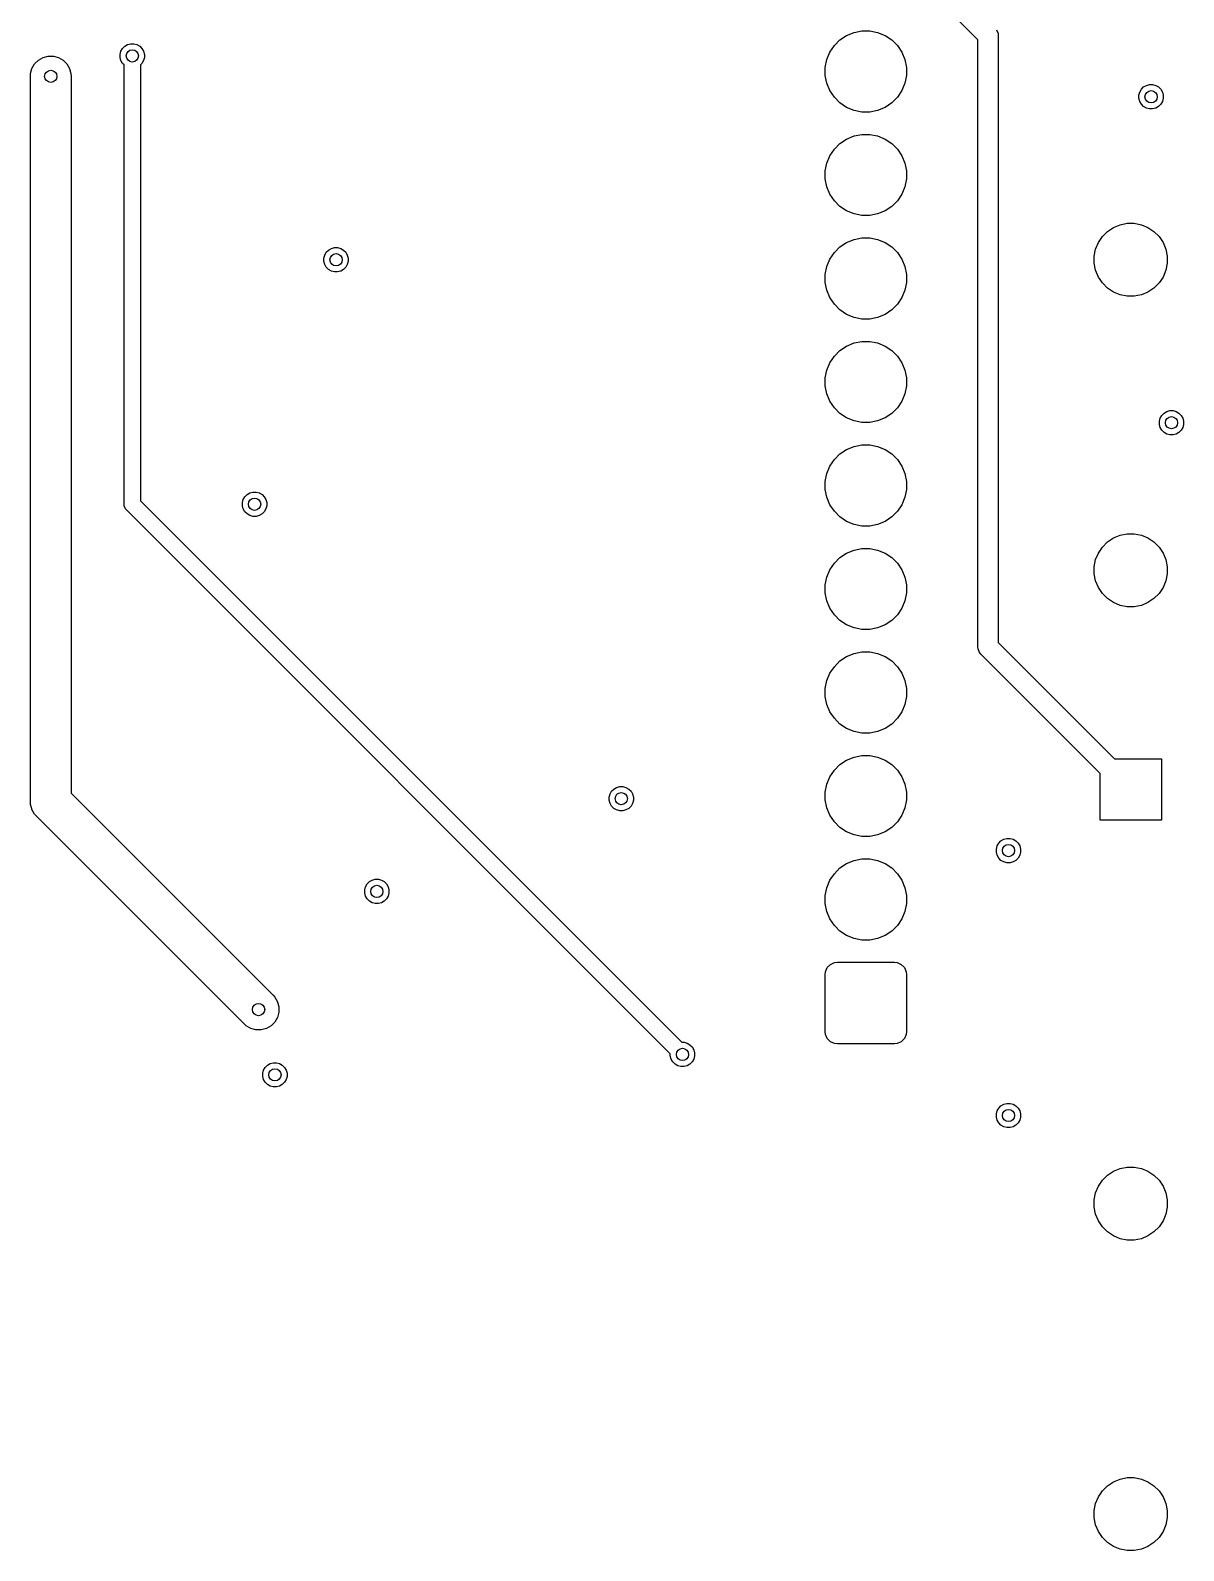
# Model space of a CAD drawing. Header units: inches. Extents: x 1.35 to 5.17, y -6.98 to -1.21.
# Drawn here: x 2.854 to 3.968, y -6.956 to -5.487 of the extents above; entities that cross this region are included whole.
import ezdxf

# ---------------------------------------------------------------- set-up
doc = ezdxf.new("R2010")
doc.units = ezdxf.units.IN
doc.header["$MEASUREMENT"] = 0
doc.layers.add('In1.Cu', color=91, linetype='CONTINUOUS', true_color=0x7fc87f)

msp = doc.modelspace()

# ---------------------------------------------------------------- linework, layer by layer
at = {"layer": 'In1.Cu', "linetype": 'CONTINUOUS'}
for p, q in [((3.7697, -5.4962), (3.7164, -5.4429)), ((3.6364, -5.4963), (3.6429, -5.4921)), ((3.6429, -5.4921), (3.65, -5.4891)), ((3.65, -5.4891), (3.6576, -5.4876)), ((3.6576, -5.4876), (3.6653, -5.4876)), ((3.6653, -5.4876), (3.6728, -5.4891)), ((3.6728, -5.4891), (3.68, -5.4921)), ((3.68, -5.4921), (3.6864, -5.4963)), ((3.7877, -5.4867), (3.7892, -5.4902)), ((3.7892, -5.4902), (3.7894, -5.4921)), ((3.7894, -5.4921), (3.7894, -6.0786)), ((2.9418, -5.5073), (2.9434, -5.5046)), ((2.9434, -5.5046), (2.9456, -5.5024)), ((2.9456, -5.5024), (2.9482, -5.5009)), ((2.9482, -5.5009), (2.9512, -5.5001)), ((2.9512, -5.5001), (2.9543, -5.5001)), ((2.9543, -5.5001), (2.9573, -5.5009)), ((2.9573, -5.5009), (2.9599, -5.5024)), ((2.9599, -5.5024), (2.9621, -5.5046)), ((2.9621, -5.5046), (2.9637, -5.5073)), ((3.6267, -5.5082), (3.631, -5.5018)), ((3.631, -5.5018), (3.6364, -5.4963)), ((3.6864, -5.4963), (3.6919, -5.5018)), ((3.6919, -5.5018), (3.6961, -5.5082)), ((3.7697, -6.0827), (3.7697, -5.4962)), ((2.8558, -5.524), (2.8584, -5.5195)), ((2.8584, -5.5195), (2.862, -5.5159)), ((2.862, -5.5159), (2.8665, -5.5133)), ((2.8665, -5.5133), (2.8714, -5.512)), ((2.8714, -5.512), (2.8766, -5.512)), ((2.8766, -5.512), (2.8815, -5.5133)), ((2.8815, -5.5133), (2.886, -5.5159)), ((2.886, -5.5159), (2.8896, -5.5195)), ((2.8896, -5.5195), (2.8922, -5.524)), ((2.941, -5.5103), (2.9418, -5.5073)), ((2.941, -5.5134), (2.941, -5.5103)), ((2.9418, -5.5163), (2.941, -5.5134)), ((2.9434, -5.519), (2.9418, -5.5163)), ((2.9449, -5.5205), (2.9434, -5.519)), ((2.9449, -5.9449), (2.9449, -5.5205)), ((2.9621, -5.519), (2.9606, -5.5205)), ((2.9606, -5.5205), (2.9606, -5.9416)), ((2.9637, -5.5163), (2.9621, -5.519)), ((2.9637, -5.5073), (2.9645, -5.5103)), ((2.9645, -5.5134), (2.9637, -5.5163)), ((2.9645, -5.5103), (2.9645, -5.5134)), ((3.6222, -5.5229), (3.6237, -5.5153)), ((3.6237, -5.5153), (3.6267, -5.5082)), ((3.6961, -5.5082), (3.6991, -5.5153)), ((3.6991, -5.5153), (3.7006, -5.5229)), ((2.8543, -5.5315), (2.8545, -5.5289)), ((2.8543, -6.2323), (2.8543, -5.5315)), ((2.8545, -5.5289), (2.8558, -5.524)), ((2.8922, -5.524), (2.8935, -5.5289)), ((2.8935, -5.5289), (2.8937, -5.5315)), ((2.8937, -5.5315), (2.8937, -6.2241)), ((3.6222, -5.5306), (3.6222, -5.5229)), ((3.6237, -5.5382), (3.6222, -5.5306)), ((3.7006, -5.5306), (3.6991, -5.5382)), ((3.7006, -5.5229), (3.7006, -5.5306)), ((3.6267, -5.5453), (3.6237, -5.5382)), ((3.631, -5.5517), (3.6267, -5.5453)), ((3.6961, -5.5453), (3.6919, -5.5517)), ((3.6991, -5.5382), (3.6961, -5.5453)), ((3.9253, -5.5496), (3.9261, -5.5467)), ((3.9253, -5.5527), (3.9253, -5.5496)), ((3.9261, -5.5467), (3.9276, -5.544)), ((3.9276, -5.544), (3.9298, -5.5418)), ((3.9298, -5.5418), (3.9325, -5.5403)), ((3.9325, -5.5403), (3.9355, -5.5395)), ((3.9355, -5.5395), (3.9385, -5.5395)), ((3.9385, -5.5395), (3.9415, -5.5403)), ((3.9415, -5.5403), (3.9442, -5.5418)), ((3.9442, -5.5418), (3.9464, -5.544)), ((3.9464, -5.544), (3.9479, -5.5467)), ((3.9479, -5.5467), (3.9487, -5.5496)), ((3.9487, -5.5496), (3.9487, -5.5527)), ((3.6364, -5.5572), (3.631, -5.5517)), ((3.6429, -5.5615), (3.6364, -5.5572)), ((3.65, -5.5644), (3.6429, -5.5615)), ((3.6576, -5.566), (3.65, -5.5644)), ((3.6653, -5.566), (3.6576, -5.566)), ((3.6728, -5.5644), (3.6653, -5.566)), ((3.68, -5.5615), (3.6728, -5.5644)), ((3.6864, -5.5572), (3.68, -5.5615)), ((3.6919, -5.5517), (3.6864, -5.5572)), ((3.9261, -5.5557), (3.9253, -5.5527)), ((3.9276, -5.5584), (3.9261, -5.5557)), ((3.9298, -5.5606), (3.9276, -5.5584)), ((3.9325, -5.5621), (3.9298, -5.5606)), ((3.9355, -5.5629), (3.9325, -5.5621)), ((3.9385, -5.5629), (3.9355, -5.5629)), ((3.9415, -5.5621), (3.9385, -5.5629)), ((3.9442, -5.5606), (3.9415, -5.5621)), ((3.9464, -5.5584), (3.9442, -5.5606)), ((3.9479, -5.5557), (3.9464, -5.5584)), ((3.9487, -5.5527), (3.9479, -5.5557)), ((3.6364, -5.5963), (3.6429, -5.5921)), ((3.6429, -5.5921), (3.65, -5.5891)), ((3.65, -5.5891), (3.6576, -5.5876)), ((3.6576, -5.5876), (3.6653, -5.5876)), ((3.6653, -5.5876), (3.6728, -5.5891)), ((3.6728, -5.5891), (3.68, -5.5921)), ((3.68, -5.5921), (3.6864, -5.5963)), ((3.6237, -5.6153), (3.6267, -5.6082)), ((3.6267, -5.6082), (3.631, -5.6018)), ((3.631, -5.6018), (3.6364, -5.5963)), ((3.6864, -5.5963), (3.6919, -5.6018)), ((3.6919, -5.6018), (3.6961, -5.6082)), ((3.6961, -5.6082), (3.6991, -5.6153)), ((3.6222, -5.6229), (3.6237, -5.6153)), ((3.6222, -5.6306), (3.6222, -5.6229)), ((3.6991, -5.6153), (3.7006, -5.6229)), ((3.7006, -5.6229), (3.7006, -5.6306)), ((3.6237, -5.6382), (3.6222, -5.6306)), ((3.6267, -5.6453), (3.6237, -5.6382)), ((3.6991, -5.6382), (3.6961, -5.6453)), ((3.7006, -5.6306), (3.6991, -5.6382)), ((3.631, -5.6517), (3.6267, -5.6453)), ((3.6364, -5.6572), (3.631, -5.6517)), ((3.6919, -5.6517), (3.6864, -5.6572)), ((3.6961, -5.6453), (3.6919, -5.6517)), ((3.6429, -5.6615), (3.6364, -5.6572)), ((3.65, -5.6644), (3.6429, -5.6615)), ((3.6576, -5.666), (3.65, -5.6644)), ((3.6653, -5.666), (3.6576, -5.666)), ((3.6728, -5.6644), (3.6653, -5.666)), ((3.68, -5.6615), (3.6728, -5.6644)), ((3.6864, -5.6572), (3.68, -5.6615)), ((3.8899, -5.6862), (3.8948, -5.6813)), ((3.8948, -5.6813), (3.9006, -5.6774)), ((3.9006, -5.6774), (3.907, -5.6748)), ((3.907, -5.6748), (3.9138, -5.6734)), ((3.9138, -5.6734), (3.9208, -5.6734)), ((3.9208, -5.6734), (3.9276, -5.6748)), ((3.9276, -5.6748), (3.934, -5.6774)), ((3.934, -5.6774), (3.9398, -5.6813)), ((3.9398, -5.6813), (3.9447, -5.6862)), ((3.1424, -5.6993), (3.1451, -5.6977)), ((3.1451, -5.6977), (3.1481, -5.697)), ((3.1481, -5.697), (3.1511, -5.697)), ((3.1511, -5.697), (3.1541, -5.6977)), ((3.1541, -5.6977), (3.1568, -5.6993)), ((3.631, -5.7018), (3.6364, -5.6963)), ((3.6364, -5.6963), (3.6429, -5.6921)), ((3.6429, -5.6921), (3.65, -5.6891)), ((3.65, -5.6891), (3.6576, -5.6876)), ((3.6576, -5.6876), (3.6653, -5.6876)), ((3.6653, -5.6876), (3.6728, -5.6891)), ((3.6728, -5.6891), (3.68, -5.6921)), ((3.68, -5.6921), (3.6864, -5.6963)), ((3.6864, -5.6963), (3.6919, -5.7018)), ((3.8834, -5.6984), (3.8861, -5.692)), ((3.8861, -5.692), (3.8899, -5.6862)), ((3.9447, -5.6862), (3.9486, -5.692)), ((3.9486, -5.692), (3.9512, -5.6984)), ((3.1379, -5.7071), (3.1387, -5.7041)), ((3.1379, -5.7102), (3.1379, -5.7071)), ((3.1387, -5.7132), (3.1379, -5.7102)), ((3.1387, -5.7041), (3.1402, -5.7015)), ((3.1402, -5.7015), (3.1424, -5.6993)), ((3.1568, -5.6993), (3.159, -5.7015)), ((3.159, -5.7015), (3.1605, -5.7041)), ((3.1605, -5.7041), (3.1613, -5.7071)), ((3.1613, -5.7102), (3.1605, -5.7132)), ((3.1613, -5.7071), (3.1613, -5.7102)), ((3.6237, -5.7153), (3.6267, -5.7082)), ((3.6267, -5.7082), (3.631, -5.7018)), ((3.6919, -5.7018), (3.6961, -5.7082)), ((3.6961, -5.7082), (3.6991, -5.7153)), ((3.8821, -5.7052), (3.8834, -5.6984)), ((3.8821, -5.7121), (3.8821, -5.7052)), ((3.8834, -5.7189), (3.8821, -5.7121)), ((3.9512, -5.6984), (3.9526, -5.7052)), ((3.9526, -5.7121), (3.9512, -5.7189)), ((3.9526, -5.7052), (3.9526, -5.7121)), ((3.1402, -5.7159), (3.1387, -5.7132)), ((3.1424, -5.718), (3.1402, -5.7159)), ((3.1451, -5.7196), (3.1424, -5.718)), ((3.1481, -5.7204), (3.1451, -5.7196)), ((3.1511, -5.7204), (3.1481, -5.7204)), ((3.1541, -5.7196), (3.1511, -5.7204)), ((3.1568, -5.718), (3.1541, -5.7196)), ((3.159, -5.7159), (3.1568, -5.718)), ((3.1605, -5.7132), (3.159, -5.7159)), ((3.6222, -5.7229), (3.6237, -5.7153)), ((3.6222, -5.7306), (3.6222, -5.7229)), ((3.6991, -5.7153), (3.7006, -5.7229)), ((3.7006, -5.7229), (3.7006, -5.7306)), ((3.8861, -5.7254), (3.8834, -5.7189)), ((3.8899, -5.7311), (3.8861, -5.7254)), ((3.9486, -5.7254), (3.9447, -5.7311)), ((3.9512, -5.7189), (3.9486, -5.7254)), ((3.6237, -5.7382), (3.6222, -5.7306)), ((3.6267, -5.7453), (3.6237, -5.7382)), ((3.6991, -5.7382), (3.6961, -5.7453)), ((3.7006, -5.7306), (3.6991, -5.7382)), ((3.8948, -5.7361), (3.8899, -5.7311)), ((3.9006, -5.7399), (3.8948, -5.7361)), ((3.907, -5.7426), (3.9006, -5.7399)), ((3.934, -5.7399), (3.9276, -5.7426)), ((3.9398, -5.7361), (3.934, -5.7399)), ((3.9447, -5.7311), (3.9398, -5.7361)), ((3.631, -5.7517), (3.6267, -5.7453)), ((3.6364, -5.7572), (3.631, -5.7517)), ((3.6919, -5.7517), (3.6864, -5.7572)), ((3.6961, -5.7453), (3.6919, -5.7517)), ((3.9138, -5.7439), (3.907, -5.7426)), ((3.9208, -5.7439), (3.9138, -5.7439)), ((3.9276, -5.7426), (3.9208, -5.7439)), ((3.6429, -5.7615), (3.6364, -5.7572)), ((3.65, -5.7644), (3.6429, -5.7615)), ((3.6576, -5.766), (3.65, -5.7644)), ((3.6653, -5.766), (3.6576, -5.766)), ((3.6728, -5.7644), (3.6653, -5.766)), ((3.68, -5.7615), (3.6728, -5.7644)), ((3.6864, -5.7572), (3.68, -5.7615)), ((3.631, -5.8018), (3.6364, -5.7963)), ((3.6364, -5.7963), (3.6429, -5.7921)), ((3.6429, -5.7921), (3.65, -5.7891)), ((3.65, -5.7891), (3.6576, -5.7876)), ((3.6576, -5.7876), (3.6653, -5.7876)), ((3.6653, -5.7876), (3.6728, -5.7891)), ((3.6728, -5.7891), (3.68, -5.7921)), ((3.68, -5.7921), (3.6864, -5.7963)), ((3.6864, -5.7963), (3.6919, -5.8018)), ((3.6222, -5.8229), (3.6237, -5.8153)), ((3.6237, -5.8153), (3.6267, -5.8082)), ((3.6267, -5.8082), (3.631, -5.8018)), ((3.6919, -5.8018), (3.6961, -5.8082)), ((3.6961, -5.8082), (3.6991, -5.8153)), ((3.6991, -5.8153), (3.7006, -5.8229)), ((3.6222, -5.8306), (3.6222, -5.8229)), ((3.7006, -5.8229), (3.7006, -5.8306)), ((3.6237, -5.8382), (3.6222, -5.8306)), ((3.6267, -5.8453), (3.6237, -5.8382)), ((3.6991, -5.8382), (3.6961, -5.8453)), ((3.7006, -5.8306), (3.6991, -5.8382)), ((3.631, -5.8517), (3.6267, -5.8453)), ((3.6364, -5.8572), (3.631, -5.8517)), ((3.6429, -5.8615), (3.6364, -5.8572)), ((3.6864, -5.8572), (3.68, -5.8615)), ((3.6919, -5.8517), (3.6864, -5.8572)), ((3.6961, -5.8453), (3.6919, -5.8517)), ((3.9458, -5.8616), (3.9473, -5.859)), ((3.9473, -5.859), (3.9495, -5.8568)), ((3.9495, -5.8568), (3.9522, -5.8552)), ((3.9522, -5.8552), (3.9552, -5.8544)), ((3.9552, -5.8544), (3.9582, -5.8544)), ((3.9582, -5.8544), (3.9612, -5.8552)), ((3.9612, -5.8552), (3.9639, -5.8568)), ((3.9639, -5.8568), (3.9661, -5.859)), ((3.9661, -5.859), (3.9676, -5.8616)), ((3.65, -5.8644), (3.6429, -5.8615)), ((3.6576, -5.866), (3.65, -5.8644)), ((3.6653, -5.866), (3.6576, -5.866)), ((3.6728, -5.8644), (3.6653, -5.866)), ((3.68, -5.8615), (3.6728, -5.8644)), ((3.945, -5.8646), (3.9458, -5.8616)), ((3.945, -5.8677), (3.945, -5.8646)), ((3.9458, -5.8707), (3.945, -5.8677)), ((3.9473, -5.8733), (3.9458, -5.8707)), ((3.9495, -5.8755), (3.9473, -5.8733)), ((3.9661, -5.8733), (3.9639, -5.8755)), ((3.9676, -5.8707), (3.9661, -5.8733)), ((3.9676, -5.8616), (3.9684, -5.8646)), ((3.9684, -5.8677), (3.9676, -5.8707)), ((3.9684, -5.8646), (3.9684, -5.8677)), ((3.6429, -5.8921), (3.65, -5.8891)), ((3.65, -5.8891), (3.6576, -5.8876)), ((3.6576, -5.8876), (3.6653, -5.8876)), ((3.6653, -5.8876), (3.6728, -5.8891)), ((3.6728, -5.8891), (3.68, -5.8921)), ((3.9522, -5.8771), (3.9495, -5.8755)), ((3.9552, -5.8779), (3.9522, -5.8771)), ((3.9582, -5.8779), (3.9552, -5.8779)), ((3.9612, -5.8771), (3.9582, -5.8779)), ((3.9639, -5.8755), (3.9612, -5.8771)), ((3.6267, -5.9082), (3.631, -5.9018)), ((3.631, -5.9018), (3.6364, -5.8963)), ((3.6364, -5.8963), (3.6429, -5.8921)), ((3.68, -5.8921), (3.6864, -5.8963)), ((3.6864, -5.8963), (3.6919, -5.9018)), ((3.6919, -5.9018), (3.6961, -5.9082)), ((3.6222, -5.9229), (3.6237, -5.9153)), ((3.6237, -5.9153), (3.6267, -5.9082)), ((3.6961, -5.9082), (3.6991, -5.9153)), ((3.6991, -5.9153), (3.7006, -5.9229)), ((3.0663, -5.934), (3.0693, -5.9332)), ((3.0693, -5.9332), (3.0724, -5.9332)), ((3.0724, -5.9332), (3.0754, -5.934)), ((3.6222, -5.9306), (3.6222, -5.9229)), ((3.6237, -5.9382), (3.6222, -5.9306)), ((3.7006, -5.9306), (3.6991, -5.9382)), ((3.7006, -5.9229), (3.7006, -5.9306)), ((2.945, -5.9464), (2.9449, -5.9449)), ((2.9462, -5.9493), (2.945, -5.9464)), ((2.9606, -5.9416), (3.4837, -6.4647)), ((3.0592, -5.9433), (3.06, -5.9404)), ((3.0592, -5.9464), (3.0592, -5.9433)), ((3.06, -5.9494), (3.0592, -5.9464)), ((3.06, -5.9404), (3.0615, -5.9377)), ((3.0615, -5.9377), (3.0637, -5.9355)), ((3.0637, -5.9355), (3.0663, -5.934)), ((3.0754, -5.934), (3.0781, -5.9355)), ((3.0781, -5.9355), (3.0802, -5.9377)), ((3.0802, -5.9377), (3.0818, -5.9404)), ((3.0818, -5.9404), (3.0826, -5.9433)), ((3.0826, -5.9464), (3.0818, -5.9494)), ((3.0826, -5.9433), (3.0826, -5.9464)), ((3.6267, -5.9453), (3.6237, -5.9382)), ((3.631, -5.9517), (3.6267, -5.9453)), ((3.6961, -5.9453), (3.6919, -5.9517)), ((3.6991, -5.9382), (3.6961, -5.9453)), ((2.9472, -5.9504), (2.9462, -5.9493)), ((3.4725, -6.4758), (2.9472, -5.9504)), ((3.0615, -5.9521), (3.06, -5.9494)), ((3.0637, -5.9543), (3.0615, -5.9521)), ((3.0663, -5.9558), (3.0637, -5.9543)), ((3.0693, -5.9566), (3.0663, -5.9558)), ((3.0724, -5.9566), (3.0693, -5.9566)), ((3.0754, -5.9558), (3.0724, -5.9566)), ((3.0781, -5.9543), (3.0754, -5.9558)), ((3.0802, -5.9521), (3.0781, -5.9543)), ((3.0818, -5.9494), (3.0802, -5.9521)), ((3.6364, -5.9572), (3.631, -5.9517)), ((3.6429, -5.9615), (3.6364, -5.9572)), ((3.65, -5.9644), (3.6429, -5.9615)), ((3.68, -5.9615), (3.6728, -5.9644)), ((3.6864, -5.9572), (3.68, -5.9615)), ((3.6919, -5.9517), (3.6864, -5.9572)), ((3.6576, -5.966), (3.65, -5.9644)), ((3.6653, -5.966), (3.6576, -5.966)), ((3.6728, -5.9644), (3.6653, -5.966)), ((3.9006, -5.9774), (3.907, -5.9748)), ((3.907, -5.9748), (3.9138, -5.9734)), ((3.9138, -5.9734), (3.9208, -5.9734)), ((3.9208, -5.9734), (3.9276, -5.9748)), ((3.9276, -5.9748), (3.934, -5.9774)), ((3.6429, -5.9921), (3.65, -5.9891)), ((3.65, -5.9891), (3.6576, -5.9876)), ((3.6576, -5.9876), (3.6653, -5.9876)), ((3.6653, -5.9876), (3.6728, -5.9891)), ((3.6728, -5.9891), (3.68, -5.9921)), ((3.8861, -5.992), (3.8899, -5.9862)), ((3.8899, -5.9862), (3.8948, -5.9813)), ((3.8948, -5.9813), (3.9006, -5.9774)), ((3.934, -5.9774), (3.9398, -5.9813)), ((3.9398, -5.9813), (3.9447, -5.9862)), ((3.9447, -5.9862), (3.9486, -5.992)), ((3.6267, -6.0082), (3.631, -6.0018)), ((3.631, -6.0018), (3.6364, -5.9963)), ((3.6364, -5.9963), (3.6429, -5.9921)), ((3.68, -5.9921), (3.6864, -5.9963)), ((3.6864, -5.9963), (3.6919, -6.0018)), ((3.6919, -6.0018), (3.6961, -6.0082)), ((3.8821, -6.0052), (3.8834, -5.9984)), ((3.8821, -6.0121), (3.8821, -6.0052)), ((3.8834, -5.9984), (3.8861, -5.992)), ((3.9486, -5.992), (3.9512, -5.9984)), ((3.9512, -5.9984), (3.9526, -6.0052)), ((3.9526, -6.0052), (3.9526, -6.0121)), ((3.6222, -6.0229), (3.6237, -6.0153)), ((3.6237, -6.0153), (3.6267, -6.0082)), ((3.6961, -6.0082), (3.6991, -6.0153)), ((3.6991, -6.0153), (3.7006, -6.0229)), ((3.8834, -6.0189), (3.8821, -6.0121)), ((3.8861, -6.0254), (3.8834, -6.0189)), ((3.9512, -6.0189), (3.9486, -6.0254)), ((3.9526, -6.0121), (3.9512, -6.0189)), ((3.6222, -6.0306), (3.6222, -6.0229)), ((3.6237, -6.0382), (3.6222, -6.0306)), ((3.7006, -6.0306), (3.6991, -6.0382)), ((3.7006, -6.0229), (3.7006, -6.0306)), ((3.8899, -6.0311), (3.8861, -6.0254)), ((3.8948, -6.0361), (3.8899, -6.0311)), ((3.9447, -6.0311), (3.9398, -6.0361)), ((3.9486, -6.0254), (3.9447, -6.0311)), ((3.6267, -6.0453), (3.6237, -6.0382)), ((3.631, -6.0517), (3.6267, -6.0453)), ((3.6961, -6.0453), (3.6919, -6.0517)), ((3.6991, -6.0382), (3.6961, -6.0453)), ((3.9006, -6.0399), (3.8948, -6.0361)), ((3.907, -6.0426), (3.9006, -6.0399)), ((3.9138, -6.0439), (3.907, -6.0426)), ((3.9208, -6.0439), (3.9138, -6.0439)), ((3.9276, -6.0426), (3.9208, -6.0439)), ((3.934, -6.0399), (3.9276, -6.0426)), ((3.9398, -6.0361), (3.934, -6.0399)), ((3.6364, -6.0572), (3.631, -6.0517)), ((3.6429, -6.0615), (3.6364, -6.0572)), ((3.65, -6.0644), (3.6429, -6.0615)), ((3.6576, -6.066), (3.65, -6.0644)), ((3.6728, -6.0644), (3.6653, -6.066)), ((3.68, -6.0615), (3.6728, -6.0644)), ((3.6864, -6.0572), (3.68, -6.0615)), ((3.6919, -6.0517), (3.6864, -6.0572)), ((3.6653, -6.066), (3.6576, -6.066)), ((3.7894, -6.0786), (3.9017, -6.1909)), ((3.6364, -6.0963), (3.6429, -6.0921)), ((3.6429, -6.0921), (3.65, -6.0891)), ((3.65, -6.0891), (3.6576, -6.0876)), ((3.6576, -6.0876), (3.6653, -6.0876)), ((3.6653, -6.0876), (3.6728, -6.0891)), ((3.6728, -6.0891), (3.68, -6.0921)), ((3.68, -6.0921), (3.6864, -6.0963)), ((3.7699, -6.0846), (3.7697, -6.0827)), ((3.7713, -6.0881), (3.7699, -6.0846)), ((3.7726, -6.0896), (3.7713, -6.0881)), ((3.7713, -6.0881), (3.7713, -6.0881)), ((3.8878, -6.2049), (3.7726, -6.0896)), ((3.6237, -6.1153), (3.6267, -6.1082)), ((3.6267, -6.1082), (3.631, -6.1018)), ((3.631, -6.1018), (3.6364, -6.0963)), ((3.6864, -6.0963), (3.6919, -6.1018)), ((3.6919, -6.1018), (3.6961, -6.1082)), ((3.6961, -6.1082), (3.6991, -6.1153)), ((3.6222, -6.1229), (3.6237, -6.1153)), ((3.6222, -6.1306), (3.6222, -6.1229)), ((3.6991, -6.1153), (3.7006, -6.1229)), ((3.7006, -6.1229), (3.7006, -6.1306)), ((3.6237, -6.1382), (3.6222, -6.1306)), ((3.6267, -6.1453), (3.6237, -6.1382)), ((3.6991, -6.1382), (3.6961, -6.1453)), ((3.7006, -6.1306), (3.6991, -6.1382)), ((3.631, -6.1517), (3.6267, -6.1453)), ((3.6364, -6.1572), (3.631, -6.1517)), ((3.6919, -6.1517), (3.6864, -6.1572)), ((3.6961, -6.1453), (3.6919, -6.1517)), ((3.6429, -6.1615), (3.6364, -6.1572)), ((3.65, -6.1644), (3.6429, -6.1615)), ((3.6576, -6.166), (3.65, -6.1644)), ((3.6653, -6.166), (3.6576, -6.166)), ((3.6728, -6.1644), (3.6653, -6.166)), ((3.68, -6.1615), (3.6728, -6.1644)), ((3.6864, -6.1572), (3.68, -6.1615)), ((3.631, -6.2018), (3.6364, -6.1963)), ((3.6364, -6.1963), (3.6429, -6.1921)), ((3.6429, -6.1921), (3.65, -6.1891)), ((3.65, -6.1891), (3.6576, -6.1876)), ((3.6576, -6.1876), (3.6653, -6.1876)), ((3.6653, -6.1876), (3.6728, -6.1891)), ((3.6728, -6.1891), (3.68, -6.1921)), ((3.68, -6.1921), (3.6864, -6.1963)), ((3.6864, -6.1963), (3.6919, -6.2018)), ((3.9017, -6.1909), (3.9469, -6.1909)), ((3.9469, -6.1909), (3.9469, -6.25)), ((3.6237, -6.2153), (3.6267, -6.2082)), ((3.6267, -6.2082), (3.631, -6.2018)), ((3.6919, -6.2018), (3.6961, -6.2082)), ((3.6961, -6.2082), (3.6991, -6.2153)), ((3.8878, -6.25), (3.8878, -6.2049)), ((2.8937, -6.2241), (3.0887, -6.4192)), ((3.4135, -6.2278), (3.4143, -6.2248)), ((3.4143, -6.2248), (3.4158, -6.2221)), ((3.4158, -6.2221), (3.418, -6.22)), ((3.418, -6.22), (3.4207, -6.2184)), ((3.4207, -6.2184), (3.4237, -6.2176)), ((3.4237, -6.2176), (3.4267, -6.2176)), ((3.4267, -6.2176), (3.4297, -6.2184)), ((3.4297, -6.2184), (3.4324, -6.22)), ((3.4324, -6.22), (3.4346, -6.2221)), ((3.4346, -6.2221), (3.4361, -6.2248)), ((3.4361, -6.2248), (3.4369, -6.2278)), ((3.6222, -6.2229), (3.6237, -6.2153)), ((3.6222, -6.2306), (3.6222, -6.2229)), ((3.6991, -6.2153), (3.7006, -6.2229)), ((3.7006, -6.2229), (3.7006, -6.2306)), ((2.8545, -6.2349), (2.8543, -6.2323)), ((2.8557, -6.2392), (2.8545, -6.2349)), ((2.8545, -6.2349), (2.8545, -6.2349)), ((2.8558, -6.2398), (2.8557, -6.2392)), ((2.8584, -6.2443), (2.8558, -6.2398)), ((3.4135, -6.2309), (3.4135, -6.2278)), ((3.4143, -6.2339), (3.4135, -6.2309)), ((3.4158, -6.2365), (3.4143, -6.2339)), ((3.418, -6.2387), (3.4158, -6.2365)), ((3.4207, -6.2402), (3.418, -6.2387)), ((3.4237, -6.241), (3.4207, -6.2402)), ((3.4267, -6.241), (3.4237, -6.241)), ((3.4297, -6.2402), (3.4267, -6.241)), ((3.4324, -6.2387), (3.4297, -6.2402)), ((3.4346, -6.2365), (3.4324, -6.2387)), ((3.4361, -6.2339), (3.4346, -6.2365)), ((3.4369, -6.2309), (3.4361, -6.2339)), ((3.4369, -6.2278), (3.4369, -6.2309)), ((3.6237, -6.2382), (3.6222, -6.2306)), ((3.6267, -6.2453), (3.6237, -6.2382)), ((3.6991, -6.2382), (3.6961, -6.2453)), ((3.7006, -6.2306), (3.6991, -6.2382)), ((2.8601, -6.2462), (2.8584, -6.2443)), ((2.8584, -6.2443), (2.8584, -6.2443)), ((3.0609, -6.447), (2.8601, -6.2462)), ((3.631, -6.2517), (3.6267, -6.2453)), ((3.6364, -6.2572), (3.631, -6.2517)), ((3.6919, -6.2517), (3.6864, -6.2572)), ((3.6961, -6.2453), (3.6919, -6.2517)), ((3.9469, -6.25), (3.8878, -6.25)), ((3.6429, -6.2615), (3.6364, -6.2572)), ((3.65, -6.2644), (3.6429, -6.2615)), ((3.6576, -6.266), (3.65, -6.2644)), ((3.6653, -6.266), (3.6576, -6.266)), ((3.6728, -6.2644), (3.6653, -6.266)), ((3.68, -6.2615), (3.6728, -6.2644)), ((3.6864, -6.2572), (3.68, -6.2615)), ((3.7898, -6.2723), (3.792, -6.2702)), ((3.792, -6.2702), (3.7947, -6.2686)), ((3.7947, -6.2686), (3.7977, -6.2678)), ((3.7977, -6.2678), (3.8008, -6.2678)), ((3.8008, -6.2678), (3.8037, -6.2686)), ((3.8037, -6.2686), (3.8064, -6.2702)), ((3.8064, -6.2702), (3.8086, -6.2723)), ((3.7875, -6.278), (3.7883, -6.275)), ((3.7875, -6.2811), (3.7875, -6.278)), ((3.7883, -6.284), (3.7875, -6.2811)), ((3.7883, -6.275), (3.7898, -6.2723)), ((3.7898, -6.2867), (3.7883, -6.284)), ((3.8086, -6.2723), (3.8101, -6.275)), ((3.8101, -6.284), (3.8086, -6.2867)), ((3.8101, -6.275), (3.8109, -6.278)), ((3.8109, -6.2811), (3.8101, -6.284)), ((3.8109, -6.278), (3.8109, -6.2811)), ((3.631, -6.3018), (3.6364, -6.2963)), ((3.6364, -6.2963), (3.6429, -6.2921)), ((3.6429, -6.2921), (3.65, -6.2891)), ((3.65, -6.2891), (3.6576, -6.2876)), ((3.6576, -6.2876), (3.6653, -6.2876)), ((3.6653, -6.2876), (3.6728, -6.2891)), ((3.6728, -6.2891), (3.68, -6.2921)), ((3.68, -6.2921), (3.6864, -6.2963)), ((3.6864, -6.2963), (3.6919, -6.3018)), ((3.792, -6.2889), (3.7898, -6.2867)), ((3.7947, -6.2904), (3.792, -6.2889)), ((3.7977, -6.2912), (3.7947, -6.2904)), ((3.8008, -6.2912), (3.7977, -6.2912)), ((3.8037, -6.2904), (3.8008, -6.2912)), ((3.8064, -6.2889), (3.8037, -6.2904)), ((3.8086, -6.2867), (3.8064, -6.2889)), ((3.1773, -6.3174), (3.1781, -6.3144)), ((3.1781, -6.3144), (3.1796, -6.3117)), ((3.1796, -6.3117), (3.1818, -6.3095)), ((3.1818, -6.3095), (3.1845, -6.308)), ((3.1845, -6.308), (3.1874, -6.3072)), ((3.1874, -6.3072), (3.1905, -6.3072)), ((3.1905, -6.3072), (3.1935, -6.308)), ((3.1935, -6.308), (3.1962, -6.3095)), ((3.1962, -6.3095), (3.1983, -6.3117)), ((3.1983, -6.3117), (3.1999, -6.3144)), ((3.1999, -6.3144), (3.2007, -6.3174)), ((3.6237, -6.3153), (3.6267, -6.3082)), ((3.6267, -6.3082), (3.631, -6.3018)), ((3.6919, -6.3018), (3.6961, -6.3082)), ((3.6961, -6.3082), (3.6991, -6.3153)), ((3.1773, -6.3204), (3.1773, -6.3174)), ((3.1781, -6.3234), (3.1773, -6.3204)), ((3.1796, -6.3261), (3.1781, -6.3234)), ((3.1818, -6.3283), (3.1796, -6.3261)), ((3.1845, -6.3298), (3.1818, -6.3283)), ((3.1962, -6.3283), (3.1935, -6.3298)), ((3.1983, -6.3261), (3.1962, -6.3283)), ((3.1999, -6.3234), (3.1983, -6.3261)), ((3.2007, -6.3204), (3.1999, -6.3234)), ((3.2007, -6.3174), (3.2007, -6.3204)), ((3.6222, -6.3229), (3.6237, -6.3153)), ((3.6222, -6.3306), (3.6222, -6.3229)), ((3.6991, -6.3153), (3.7006, -6.3229)), ((3.7006, -6.3229), (3.7006, -6.3306)), ((3.1874, -6.3306), (3.1845, -6.3298)), ((3.1905, -6.3306), (3.1874, -6.3306)), ((3.1935, -6.3298), (3.1905, -6.3306)), ((3.6237, -6.3382), (3.6222, -6.3306)), ((3.6267, -6.3453), (3.6237, -6.3382)), ((3.6991, -6.3382), (3.6961, -6.3453)), ((3.7006, -6.3306), (3.6991, -6.3382)), ((3.631, -6.3517), (3.6267, -6.3453)), ((3.6364, -6.3572), (3.631, -6.3517)), ((3.6429, -6.3615), (3.6364, -6.3572)), ((3.6864, -6.3572), (3.68, -6.3615)), ((3.6919, -6.3517), (3.6864, -6.3572)), ((3.6961, -6.3453), (3.6919, -6.3517)), ((3.65, -6.3644), (3.6429, -6.3615)), ((3.6576, -6.366), (3.65, -6.3644)), ((3.6653, -6.366), (3.6576, -6.366)), ((3.6728, -6.3644), (3.6653, -6.366)), ((3.68, -6.3615), (3.6728, -6.3644)), ((3.6272, -6.3895), (3.6312, -6.3877)), ((3.6312, -6.3877), (3.6339, -6.3874)), ((3.6339, -6.3874), (3.689, -6.3874)), ((3.689, -6.3874), (3.6917, -6.3877)), ((3.6917, -6.3877), (3.6957, -6.3895)), ((3.622, -6.3992), (3.6224, -6.3965)), ((3.622, -6.4543), (3.622, -6.3992)), ((3.6224, -6.3965), (3.6241, -6.3925)), ((3.6241, -6.3925), (3.6272, -6.3895)), ((3.6957, -6.3895), (3.6987, -6.3925)), ((3.6987, -6.3925), (3.7005, -6.3965)), ((3.7005, -6.3965), (3.7008, -6.3992)), ((3.7008, -6.3992), (3.7008, -6.4543)), ((3.0887, -6.4192), (3.0904, -6.4211)), ((3.0904, -6.4211), (3.093, -6.4255)), ((3.093, -6.4255), (3.0943, -6.4305)), ((3.0943, -6.4305), (3.0943, -6.4356)), ((3.0628, -6.4487), (3.0609, -6.447)), ((3.0904, -6.4451), (3.0868, -6.4487)), ((3.093, -6.4406), (3.0904, -6.4451)), ((3.0943, -6.4356), (3.093, -6.4406)), ((3.0673, -6.4513), (3.0628, -6.4487)), ((3.0722, -6.4526), (3.0673, -6.4513)), ((3.0774, -6.4526), (3.0722, -6.4526)), ((3.0823, -6.4513), (3.0774, -6.4526)), ((3.0868, -6.4487), (3.0823, -6.4513)), ((3.6224, -6.457), (3.622, -6.4543)), ((3.6241, -6.461), (3.6224, -6.457)), ((3.6272, -6.4641), (3.6241, -6.461)), ((3.6987, -6.461), (3.6957, -6.4641)), ((3.7005, -6.457), (3.6987, -6.461)), ((3.7008, -6.4543), (3.7005, -6.457)), ((3.4725, -6.4779), (3.4725, -6.4758)), ((3.4837, -6.4647), (3.4858, -6.4647)), ((3.4858, -6.4647), (3.4888, -6.4655)), ((3.4888, -6.4655), (3.4914, -6.467)), ((3.4914, -6.467), (3.4936, -6.4692)), ((3.4936, -6.4692), (3.4952, -6.4719)), ((3.4952, -6.4719), (3.496, -6.4748)), ((3.496, -6.4748), (3.496, -6.4779)), ((3.6312, -6.4658), (3.6272, -6.4641)), ((3.6339, -6.4661), (3.6312, -6.4658)), ((3.689, -6.4661), (3.6339, -6.4661)), ((3.6917, -6.4658), (3.689, -6.4661)), ((3.6957, -6.4641), (3.6917, -6.4658)), ((3.0796, -6.4915), (3.0812, -6.4889)), ((3.0812, -6.4889), (3.0834, -6.4867)), ((3.0834, -6.4867), (3.086, -6.4852)), ((3.086, -6.4852), (3.089, -6.4844)), ((3.089, -6.4844), (3.0921, -6.4844)), ((3.0921, -6.4844), (3.0951, -6.4852)), ((3.0951, -6.4852), (3.0977, -6.4867)), ((3.0977, -6.4867), (3.0999, -6.4889)), ((3.0999, -6.4889), (3.1015, -6.4915)), ((3.4733, -6.4809), (3.4725, -6.4779)), ((3.4749, -6.4836), (3.4733, -6.4809)), ((3.4771, -6.4857), (3.4749, -6.4836)), ((3.4797, -6.4873), (3.4771, -6.4857)), ((3.4827, -6.4881), (3.4797, -6.4873)), ((3.4858, -6.4881), (3.4827, -6.4881)), ((3.4888, -6.4873), (3.4858, -6.4881)), ((3.4914, -6.4857), (3.4888, -6.4873)), ((3.4936, -6.4836), (3.4914, -6.4857)), ((3.4952, -6.4809), (3.4936, -6.4836)), ((3.496, -6.4779), (3.4952, -6.4809)), ((3.0788, -6.4945), (3.0796, -6.4915)), ((3.0788, -6.4976), (3.0788, -6.4945)), ((3.0796, -6.5006), (3.0788, -6.4976)), ((3.0812, -6.5033), (3.0796, -6.5006)), ((3.0834, -6.5054), (3.0812, -6.5033)), ((3.086, -6.507), (3.0834, -6.5054)), ((3.0977, -6.5054), (3.0951, -6.507)), ((3.0999, -6.5033), (3.0977, -6.5054)), ((3.1015, -6.5006), (3.0999, -6.5033)), ((3.1015, -6.4915), (3.1023, -6.4945)), ((3.1023, -6.4976), (3.1015, -6.5006)), ((3.1023, -6.4945), (3.1023, -6.4976)), ((3.089, -6.5078), (3.086, -6.507)), ((3.0921, -6.5078), (3.089, -6.5078)), ((3.0951, -6.507), (3.0921, -6.5078)), ((3.7875, -6.5339), (3.7883, -6.5309)), ((3.7875, -6.537), (3.7875, -6.5339)), ((3.7883, -6.5309), (3.7898, -6.5282)), ((3.7898, -6.5282), (3.792, -6.5261)), ((3.792, -6.5261), (3.7947, -6.5245)), ((3.7947, -6.5245), (3.7977, -6.5237)), ((3.7977, -6.5237), (3.8008, -6.5237)), ((3.8008, -6.5237), (3.8037, -6.5245)), ((3.8037, -6.5245), (3.8064, -6.5261)), ((3.8064, -6.5261), (3.8086, -6.5282)), ((3.8086, -6.5282), (3.8101, -6.5309)), ((3.8101, -6.5309), (3.8109, -6.5339)), ((3.8109, -6.5339), (3.8109, -6.537)), ((3.7883, -6.54), (3.7875, -6.537)), ((3.7898, -6.5426), (3.7883, -6.54)), ((3.792, -6.5448), (3.7898, -6.5426)), ((3.7947, -6.5463), (3.792, -6.5448)), ((3.7977, -6.5471), (3.7947, -6.5463)), ((3.8008, -6.5471), (3.7977, -6.5471)), ((3.8037, -6.5463), (3.8008, -6.5471)), ((3.8064, -6.5448), (3.8037, -6.5463)), ((3.8086, -6.5426), (3.8064, -6.5448)), ((3.8101, -6.54), (3.8086, -6.5426)), ((3.8109, -6.537), (3.8101, -6.54)), ((3.8899, -6.598), (3.8948, -6.5931)), ((3.8948, -6.5931), (3.9006, -6.5892)), ((3.9006, -6.5892), (3.907, -6.5866)), ((3.907, -6.5866), (3.9138, -6.5852)), ((3.9138, -6.5852), (3.9208, -6.5852)), ((3.9208, -6.5852), (3.9276, -6.5866)), ((3.9276, -6.5866), (3.934, -6.5892)), ((3.934, -6.5892), (3.9398, -6.5931)), ((3.9398, -6.5931), (3.9447, -6.598)), ((3.8834, -6.6102), (3.8861, -6.6038)), ((3.8861, -6.6038), (3.8899, -6.598)), ((3.9447, -6.598), (3.9486, -6.6038)), ((3.9486, -6.6038), (3.9512, -6.6102)), ((3.8821, -6.617), (3.8834, -6.6102)), ((3.8821, -6.6239), (3.8821, -6.617)), ((3.9512, -6.6102), (3.9526, -6.617)), ((3.9526, -6.617), (3.9526, -6.6239)), ((3.8834, -6.6308), (3.8821, -6.6239)), ((3.8861, -6.6372), (3.8834, -6.6308)), ((3.8899, -6.643), (3.8861, -6.6372)), ((3.9486, -6.6372), (3.9447, -6.643)), ((3.9512, -6.6308), (3.9486, -6.6372)), ((3.9526, -6.6239), (3.9512, -6.6308)), ((3.8948, -6.6479), (3.8899, -6.643)), ((3.9006, -6.6517), (3.8948, -6.6479)), ((3.907, -6.6544), (3.9006, -6.6517)), ((3.934, -6.6517), (3.9276, -6.6544)), ((3.9398, -6.6479), (3.934, -6.6517)), ((3.9447, -6.643), (3.9398, -6.6479)), ((3.9138, -6.6557), (3.907, -6.6544)), ((3.9208, -6.6557), (3.9138, -6.6557)), ((3.9276, -6.6544), (3.9208, -6.6557)), ((3.9006, -6.8892), (3.907, -6.8866)), ((3.907, -6.8866), (3.9138, -6.8852)), ((3.9138, -6.8852), (3.9208, -6.8852)), ((3.9208, -6.8852), (3.9276, -6.8866)), ((3.9276, -6.8866), (3.934, -6.8892)), ((3.8861, -6.9038), (3.8899, -6.898)), ((3.8899, -6.898), (3.8948, -6.8931)), ((3.8948, -6.8931), (3.9006, -6.8892)), ((3.934, -6.8892), (3.9398, -6.8931)), ((3.9398, -6.8931), (3.9447, -6.898)), ((3.9447, -6.898), (3.9486, -6.9038)), ((3.8821, -6.917), (3.8834, -6.9102)), ((3.8821, -6.9239), (3.8821, -6.917)), ((3.8834, -6.9102), (3.8861, -6.9038)), ((3.9486, -6.9038), (3.9512, -6.9102)), ((3.9512, -6.9102), (3.9526, -6.917)), ((3.9526, -6.917), (3.9526, -6.9239)), ((3.8834, -6.9308), (3.8821, -6.9239)), ((3.8861, -6.9372), (3.8834, -6.9308)), ((3.9512, -6.9308), (3.9486, -6.9372)), ((3.9526, -6.9239), (3.9512, -6.9308)), ((3.8899, -6.943), (3.8861, -6.9372)), ((3.8948, -6.9479), (3.8899, -6.943)), ((3.9447, -6.943), (3.9398, -6.9479)), ((3.9486, -6.9372), (3.9447, -6.943)), ((3.9006, -6.9517), (3.8948, -6.9479)), ((3.907, -6.9544), (3.9006, -6.9517)), ((3.9138, -6.9557), (3.907, -6.9544)), ((3.9208, -6.9557), (3.9138, -6.9557)), ((3.9276, -6.9544), (3.9208, -6.9557)), ((3.934, -6.9517), (3.9276, -6.9544)), ((3.9398, -6.9479), (3.934, -6.9517))]:
    msp.add_line(p, q, dxfattribs=at)
at = {"layer": 'In1.Cu'}
for centre in [(2.9528, -5.5118), (2.874, -5.5315), (3.937, -5.5512), (3.1496, -5.7087), (3.9567, -5.8661), (3.0709, -5.9449), (3.4252, -6.2293), (3.7992, -6.2795), (3.189, -6.3189), (3.0748, -6.4331), (3.4843, -6.4764), (3.0906, -6.4961), (3.7992, -6.5354)]:
    msp.add_circle(centre, 0.00591, dxfattribs=at)

doc.saveas('drawing.dxf')
